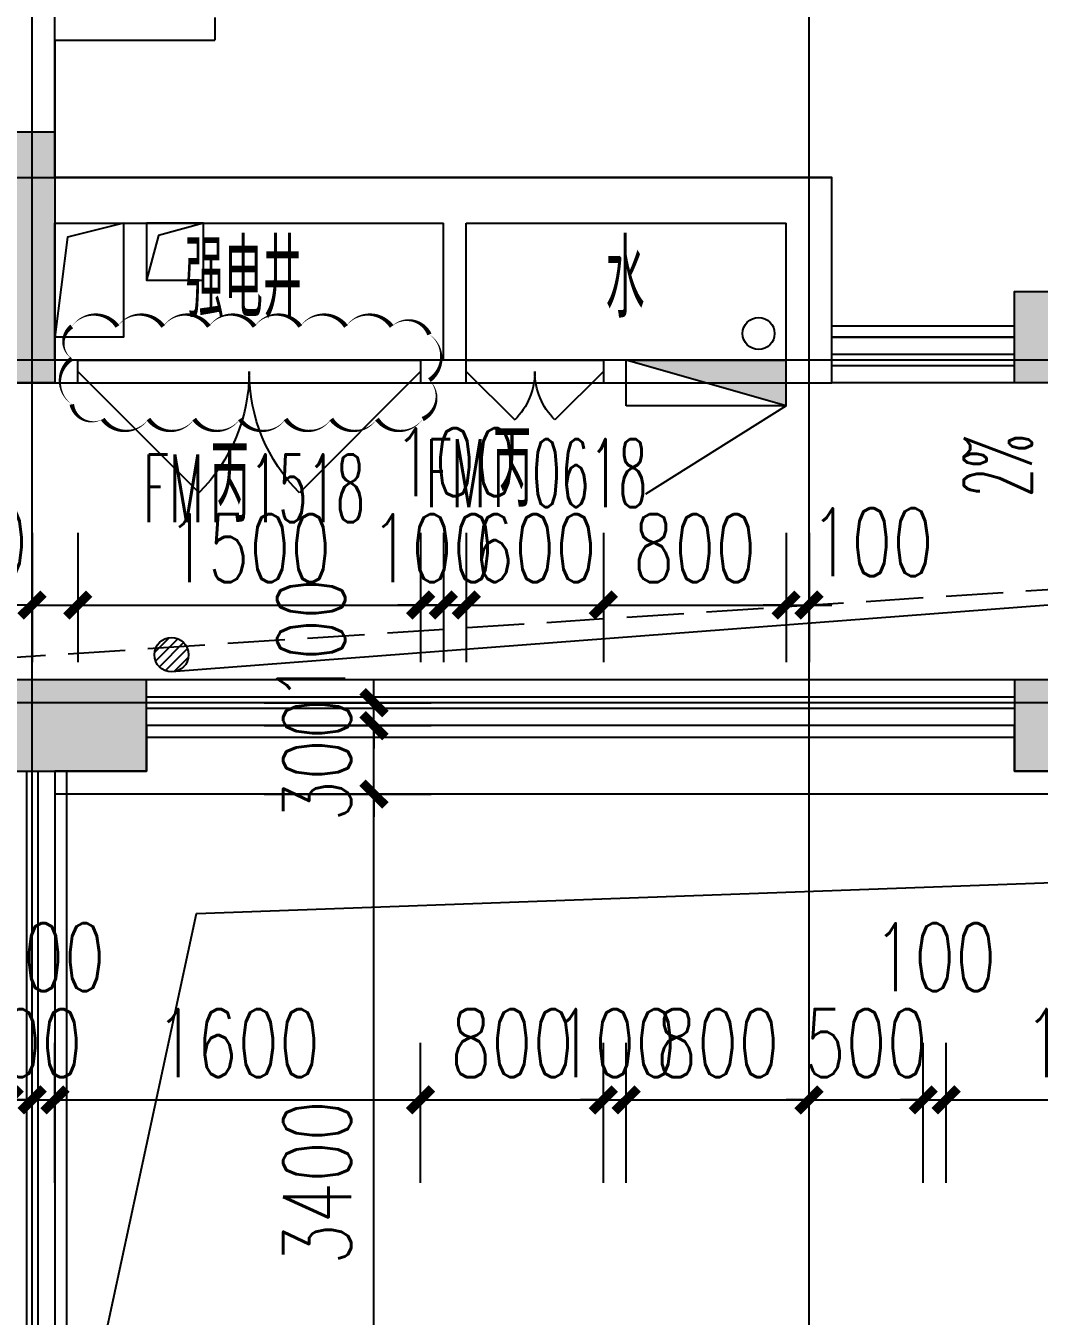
# Model space of a CAD drawing. Extents: x -129588 to 17450, y 1144 to 109436.
# Drawn here: x -37341 to -32906, y 25813 to 31462 of the extents above; entities that cross this region are included whole.
import ezdxf

# ---------------------------------------------------------------- set-up
doc = ezdxf.new("R2010")
doc.units = 0
doc.header["$LTSCALE"] = 1000
doc.header["$MEASUREMENT"] = 0
doc.linetypes.add('DASH', pattern=[0.35, 0.25, -0.1])
for name, color, linetype in [('-消防立管', 1, 'Continuous'), ('A-洞口', 105, 'Continuous'), ('A-疏散距离', 105, 'DASH'), ('A-看线', 105, 'Continuous'), ('A-第三道尺寸线', 105, 'Continuous'), ('A-线脚看线', 9, 'Continuous'), ('AE-FLOR', 151, 'Continuous'), ('DOOR_FIRE', 4, 'Continuous'), ('DOOR_FIRE_TEXT', 7, 'Continuous'), ('DOTE', 16, 'Continuous'), ('NL', 5, 'Continuous'), ('PUB_HATCH', 8, 'Continuous'), ('PUB_TEXT', 7, 'Continuous'), ('WALL', 2, 'Continuous'), ('ys', 154, 'Continuous'), ('剪力墙', 6, 'Continuous'), ('栏杆', 142, 'Continuous')]:
    doc.layers.add(name, color=color, linetype=linetype)
for name, color, linetype, plot in [('A-area(算全面积)', 21, 'Continuous', False), ('A-area(算半面积)', 23, 'Continuous', False), ('Q20160530修改', 20, 'Continuous', False)]:
    doc.layers.add(name, color=color, linetype=linetype, plot=plot)
doc.styles.add('_TCH_DIM', font='SIMPLEX.shx', dxfattribs={"width": 0.7, "bigfont": 'GBCBIG.shx'})
doc.styles.add('_TCH_DIM_T3', font='SIMPLEX.shx', dxfattribs={"width": 0.705882, "bigfont": 'GBCBIG.shx'})
doc.styles.add('_TCH_WINDOW', font='SIMPLEX.shx', dxfattribs={"width": 0.7, "height": 3.5, "bigfont": 'GBCBIG.shx'})
doc.styles.get("Standard").update_dxf_attribs({"font": 'gbenor.shx', "width": 0.7, "bigfont": 'gbcbig.shx'})
doc.dimstyles.new('_TCH_ARCH&&100', dxfattribs={"dimtxt": 297.5, "dimasz": 100, "dimexe": 250, "dimexo": 300, "dimgap": 100, "dimtad": 1, "dimdec": 0, "dimzin": 0, "dimdsep": 46, "dimtxsty": '_TCH_DIM_T3', "dimblk": 'ARCHTICK', "dimcen": 0.09, "dimclrt": 7, "dimazin": 2, "dimtfac": 1, "dimtdec": 0, "dimtix": 1, "dimtmove": 2, "dimatfit": 3, "dimfxl": 0, "dimtolj": 1, "dimtzin": 0, "dimarcsym": 0})

# ---------------------------------------------------------------- blocks, each defined once
blk = doc.blocks.new('jgjlq030328')
at = {"layer": 'PUB_HATCH'}
for points in [[(-283535, 23311.9), (-283535, 22211.9), (-286035, 22211.9), (-286035, 22411.9), (-283735, 22411.9), (-283735, 23311.9)], [(-279335, 22611.9), (-278735, 22611.9), (-278735, 22211.9), (-279335, 22211.9)], [(-283735, 20511.9), (-283135, 20511.9), (-283135, 20911.9), (-283735, 20911.9)], [(-279335, 20511.9), (-278735, 20511.9), (-278735, 20911.9), (-279335, 20911.9)]]:
    blk.add_hatch(color=256, dxfattribs=at).paths.add_polyline_path(points)
at = {"layer": '剪力墙'}
for points in [[(-283535, 23311.9), (-283535, 22211.9), (-286035, 22211.9), (-286035, 22411.9), (-283735, 22411.9), (-283735, 23311.9)], [(-279335, 22611.9), (-278735, 22611.9), (-278735, 22211.9), (-279335, 22211.9)], [(-283735, 20511.9), (-283135, 20511.9), (-283135, 20911.9), (-283735, 20911.9)], [(-279335, 20511.9), (-278735, 20511.9), (-278735, 20911.9), (-279335, 20911.9)]]:
    blk.add_lwpolyline(points, close=True, dxfattribs=at)
blk.add_lwpolyline([(-283535, 20511.9), (-283535, 20511.9)], dxfattribs=at)
blk = doc.blocks.new('zhouxianssceng0329')
at = {"layer": 'DOTE'}
for p, q in [((-37313.7, 132089.9), (-37313.7, 156469.4)), ((-33913.7, 132089.9), (-33913.7, 156469.4)), ((5501.3, 148798.2), (-44988.6, 148798.2)), ((-20013.7, 147298.2), (-44988.6, 147298.2))]:
    blk.add_line(p, q, dxfattribs=at)
blk = doc.blocks.new('a1HUXING0323')
at = {"layer": 'WALL'}
for p, q in [((23809.3, 176334.8), (23809.3, 176234.8)), ((23109.3, 176234.8), (23609.3, 176234.8)), ((23109.3, 176234.8), (23109.3, 174734.8)), ((23609.3, 176234.8), (23809.3, 176234.8)), ((21309.3, 174734.8), (23109.3, 174734.8))]:
    blk.add_line(p, q, dxfattribs=at)
blk = doc.blocks.new('ssxianjiao0329')
at = {"layer": 'A-线脚看线'}
for points in [[(-33813.7, 148948.2), (-33013.7, 148948.2)], [(-36813.7, 147148.2), (-33013.7, 147148.2)], [(-37163.7, 146998.2), (-37163.7, 143498.2)]]:
    blk.add_lwpolyline(points, dxfattribs=at)
blk = doc.blocks.new('$DorLib2D$00000116')
at = {"color": 0}
for p, q in [((-0.5, 0), (-0.1464, 0.3536)), ((0.5, 0), (0.1464, 0.3536))]:
    blk.add_line(p, q, dxfattribs=at)
for centre, start, end in [((-0.5, 0), 0, 45), ((0.5, 0), 135, 180)]:
    blk.add_arc(centre, 0.5, start, end, dxfattribs=at)
blk = doc.blocks.new('youceshujing0329')
at = {"layer": 'A-洞口'}
for points in [[(-37213.7, 22682.6), (-36913.7, 22682.6), (-36913.7, 22182.6), (-37213.7, 22182.6)], [(-36813.7, 22682.6), (-36813.7, 22432.6), (-36563.7, 22432.6), (-36563.7, 22682.6)]]:
    blk.add_lwpolyline(points, close=True, dxfattribs=at)
for points in [[(-36913.7, 22682.6), (-37158.2, 22620.6), (-37213.7, 22182.6)], [(-36563.7, 22682.6), (-36761, 22628.3), (-36813.7, 22432.6)]]:
    blk.add_lwpolyline(points, dxfattribs=at)
at = {"layer": 'DOOR_FIRE'}
for p, q in [((-37113.7, 22082.6), (-35613.7, 22082.6)), ((-35413.7, 22082.6), (-34813.7, 22082.6)), ((-37113.7, 21982.6), (-35613.7, 21982.6)), ((-35413.7, 21982.6), (-34813.7, 21982.6))]:
    blk.add_line(p, q, dxfattribs=at)
at = {"layer": 'WALL'}
for p, q in [((-37413.7, 22882.6), (-35413.7, 22882.6)), ((-37413.7, 21982.6), (-37413.7, 22882.6)), ((-35413.7, 22882.6), (-33813.7, 22882.6)), ((-33813.7, 21982.6), (-33813.7, 22882.6)), ((-37213.7, 22682.6), (-35513.7, 22682.6)), ((-37213.7, 22082.6), (-37213.7, 22682.6)), ((-35513.7, 22082.6), (-35513.7, 22682.6)), ((-35413.7, 22082.6), (-35413.7, 22682.6)), ((-35413.7, 22682.6), (-34013.7, 22682.6)), ((-34013.7, 22082.6), (-34013.7, 22682.6)), ((-37113.7, 22082.6), (-37213.7, 22082.6)), ((-37113.7, 21982.6), (-37113.7, 22082.6)), ((-35513.7, 22082.6), (-35613.7, 22082.6)), ((-35613.7, 22082.6), (-35613.7, 21982.6)), ((-35413.7, 21982.6), (-35413.7, 22082.6)), ((-34013.7, 22082.6), (-34813.7, 22082.6)), ((-34813.7, 22082.6), (-34813.7, 21982.6)), ((-37413.7, 21982.6), (-37113.7, 21982.6)), ((-35613.7, 21982.6), (-35413.7, 21982.6)), ((-34813.7, 21982.6), (-33813.7, 21982.6))]:
    blk.add_line(p, q, dxfattribs=at)
at = {"layer": 'DOOR_FIRE', "zscale": 100}
for p, xscale, yscale in [((-36363.7, 22032.6), 1500, -1500), ((-35113.7, 22032.6), 600, -600)]:
    blk.add_blockref('$DorLib2D$00000116', p, dxfattribs=dict(at, xscale=xscale, yscale=yscale))
at = {"layer": 'DOOR_FIRE_TEXT', "style": '_TCH_WINDOW'}
for s, height, width, p in [('丙', 337.6, 0.7, (-35297.7, 21439)), ('丙', 337.6, 0.7, (-36533.7, 21372.6)), ('FM', 297.5, 0.494118, (-35591.7, 21439)), ('0618', 297.5, 0.494118, (-35125.7, 21439)), ('FM', 297.5, 0.494118, (-36827.7, 21372.6)), ('1518', 297.5, 0.494118, (-36361.7, 21372.6))]:
    blk.add_text(s, height=height, dxfattribs=dict(at, width=width)).set_placement(p)
at = {"layer": 'PUB_TEXT', "width": 0.7}
for s, height, p in [('强电井', 337.59, (-36644, 22269.3)), ('水', 337.6, (-34803.6, 22269.3))]:
    blk.add_text(s, height=height, dxfattribs=at).set_placement(p)
blk = doc.blocks.new('hhhhxintongqutong0329')
at = {"layer": 'A-area(算全面积)'}
blk.add_lwpolyline([(-37213.7, 20182.6), (-37213.7, 20182.6), (-37213.7, 20182.6), (-37213.7, 16782.6), (-34663.7, 16782.6), (-34663.7, 16782.6), (-33413.7, 16782.6), (-33413.7, 16782.6), (-31813.7, 16782.6), (-31813.7, 16982.6), (-31213.7, 16982.6), (-31213.7, 13682.6), (-29813.7, 13682.6), (-29813.7, 16982.6), (-29213.7, 16982.6), (-29213.7, 16782.6), (-27713.6, 16782.6), (-27713.6, 16782.6), (-26463.7, 16782.6), (-26463.7, 16782.6), (-25563.6, 16782.6), (-25563.7, 18382.6), (-22113.7, 18382.6), (-22113.7, 20182.6)], close=True, dxfattribs=at)
at = {"layer": 'A-看线'}
blk.add_lwpolyline([(-22113.7, 20182.6), (-37213.7, 20182.6)], dxfattribs=at)
at = {"layer": 'AE-FLOR'}
for points in [[(-33013.7, 22182.6), (-33813.7, 22182.6)], [(-33013.7, 21982.6), (-33813.7, 21982.6)], [(-33013.7, 20682.6), (-36813.7, 20682.6)], [(-33013.7, 20482.6), (-36813.7, 20482.6)], [(-37213.7, 20282.6), (-37213.7, 16782.6)]]:
    blk.add_lwpolyline(points, dxfattribs=at)
at = {"layer": '栏杆'}
for points in [[(-33013.7, 22107.6), (-33813.7, 22107.6)], [(-33013.7, 22057.6), (-33813.7, 22057.6)], [(-33013.7, 20607.6), (-36813.7, 20607.6)], [(-33013.7, 20557.6), (-36813.7, 20557.6)], [(-37338.7, 20282.6), (-37338.7, 16782.6)], [(-37288.7, 20282.6), (-37288.7, 16782.6)]]:
    blk.add_lwpolyline(points, dxfattribs=at)
blk = doc.blocks.new('_LV13')
at = {"color": 0}
for p, q in [((-0.071, 0.495), (-0.495, 0.071)), ((0.183, 0.465), (-0.465, -0.183)), ((0.354, 0.354), (-0.354, -0.354)), ((0.465, 0.183), (-0.183, -0.465)), ((0.495, -0.071), (0.071, -0.495))]:
    blk.add_line(p, q, dxfattribs=at)
blk.add_circle((0, 0), 0.5)
blk = doc.blocks.new('XHS1')
at = {"layer": '-消防立管'}
blk.add_hatch(color=253, dxfattribs=at).paths.add_polyline_path([(918395.2, -437306.6), (918595.2, -438006.6), (918595.2, -437306.6)])
for p, q in [((918395.2, -437306.6), (918595.2, -438006.6)), ((918395.2, -437306.6), (918395.2, -438006.6)), ((918395.2, -437306.6), (918595.2, -437306.6)), ((918595.2, -438006.6), (918595.2, -437306.6)), ((918395.2, -438006.6), (918595.2, -438006.6))]:
    blk.add_line(p, q, dxfattribs=at)
at = {"ltscale": 0.5}
blk.add_line((918395.2, -437306.6), (918008.9, -437922.4), dxfattribs=at)
blk = doc.blocks.new('2cengxiaohoushuan0429')
at = {"layer": '-消防立管'}
blk.add_circle((72107.4, 134982.5), 70, dxfattribs=at)
at = {"layer": '-消防立管', "xscale": -1, "rotation": 270}
blk.add_blockref('XHS1', (509534.5, -783728.9), dxfattribs=at)
blk = doc.blocks.new('_ArchTick')
at = {"color": 0, "linetype": 'ByBlock', "const_width": 0.4}
blk.add_lwpolyline([(-0.5, -0.5), (0.5, 0.5)], dxfattribs=at)
blk = doc.blocks.new('*D320')
at = {"layer": 'A-第三道尺寸线', "color": 0, "lineweight": -2, "transparency": 16777216}
for p, q in [((-34013.7, 29242.7), (-34013.7, 28676)), ((-33913.7, 29242.7), (-33913.7, 28676)), ((-34013.7, 28926), (-34113.7, 28926)), ((-34013.7, 28926), (-33913.7, 28926)), ((-33913.7, 28926), (-33813.7, 28926))]:
    blk.add_line(p, q, dxfattribs=at)
at = {"layer": 'Defpoints', "color": 0, "transparency": 16777216}
for p in [(-34013.7, 29542.7), (-33913.7, 29542.7), (-33913.7, 28926)]:
    blk.add_point(p, dxfattribs=at)
at = {"layer": 'A-第三道尺寸线', "color": 0, "lineweight": -2, "transparency": 16777216, "xscale": 100, "yscale": 100, "zscale": 100}
blk.add_blockref('_ArchTick', (-34013.7, 28926), dxfattribs=at)
at = {"layer": 'A-第三道尺寸线', "color": 0, "lineweight": -2, "transparency": 16777216, "xscale": 100, "yscale": 100, "zscale": 100, "rotation": 180}
blk.add_blockref('_ArchTick', (-33913.7, 28926), dxfattribs=at)
at = {"layer": 'A-第三道尺寸线', "color": 7, "transparency": 16777216, "insert": (-33638.7, 29201), "char_height": 297.5, "attachment_point": 5, "style": '_TCH_DIM_T3'}
blk.add_mtext('\\A1;100', dxfattribs=at)
blk = doc.blocks.new('*D321')
at = {"layer": 'A-第三道尺寸线', "color": 0, "lineweight": -2, "transparency": 16777216}
for p, q in [((-34813.7, 29242.7), (-34813.7, 28676)), ((-34013.7, 29242.7), (-34013.7, 28676)), ((-34813.7, 28926), (-34013.7, 28926))]:
    blk.add_line(p, q, dxfattribs=at)
at = {"layer": 'Defpoints', "color": 0, "transparency": 16777216}
for p in [(-34813.7, 29542.7), (-34013.7, 29542.7), (-34013.7, 28926)]:
    blk.add_point(p, dxfattribs=at)
at = {"layer": 'A-第三道尺寸线', "color": 0, "lineweight": -2, "transparency": 16777216, "xscale": 100, "yscale": 100, "zscale": 100, "rotation": 180}
blk.add_blockref('_ArchTick', (-34813.7, 28926), dxfattribs=at)
at = {"layer": 'A-第三道尺寸线', "color": 0, "lineweight": -2, "transparency": 16777216, "xscale": 100, "yscale": 100, "zscale": 100}
blk.add_blockref('_ArchTick', (-34013.7, 28926), dxfattribs=at)
at = {"layer": 'A-第三道尺寸线', "color": 7, "transparency": 16777216, "insert": (-34413.7, 29174.7), "char_height": 297.5, "attachment_point": 5, "style": '_TCH_DIM_T3'}
blk.add_mtext('\\A1;800', dxfattribs=at)
blk = doc.blocks.new('*D322')
at = {"layer": 'A-第三道尺寸线', "color": 0, "lineweight": -2, "transparency": 16777216}
for p, q in [((-35413.7, 29242.7), (-35413.7, 28676)), ((-34813.7, 29242.7), (-34813.7, 28676)), ((-35413.7, 28926), (-35513.7, 28926)), ((-35413.7, 28926), (-34813.7, 28926)), ((-34813.7, 28926), (-34713.7, 28926))]:
    blk.add_line(p, q, dxfattribs=at)
at = {"layer": 'Defpoints', "color": 0, "transparency": 16777216}
for p in [(-35413.7, 29542.7), (-34813.7, 29542.7), (-34813.7, 28926)]:
    blk.add_point(p, dxfattribs=at)
at = {"layer": 'A-第三道尺寸线', "color": 0, "lineweight": -2, "transparency": 16777216, "xscale": 100, "yscale": 100, "zscale": 100}
blk.add_blockref('_ArchTick', (-35413.7, 28926), dxfattribs=at)
at = {"layer": 'A-第三道尺寸线', "color": 0, "lineweight": -2, "transparency": 16777216, "xscale": 100, "yscale": 100, "zscale": 100, "rotation": 180}
blk.add_blockref('_ArchTick', (-34813.7, 28926), dxfattribs=at)
at = {"layer": 'A-第三道尺寸线', "color": 7, "transparency": 16777216, "insert": (-35113.7, 29174.7), "char_height": 297.5, "attachment_point": 5, "style": '_TCH_DIM_T3'}
blk.add_mtext('\\A1;600', dxfattribs=at)
blk = doc.blocks.new('*D323')
at = {"layer": 'A-第三道尺寸线', "color": 0, "lineweight": -2, "transparency": 16777216}
for p, q in [((-35513.7, 29242.7), (-35513.7, 28676)), ((-35413.7, 29242.7), (-35413.7, 28676)), ((-35513.7, 28926), (-35613.7, 28926)), ((-35513.7, 28926), (-35413.7, 28926)), ((-35413.7, 28926), (-35313.7, 28926))]:
    blk.add_line(p, q, dxfattribs=at)
at = {"layer": 'Defpoints', "color": 0, "transparency": 16777216}
for p in [(-35513.7, 29542.7), (-35413.7, 29542.7), (-35413.7, 28926)]:
    blk.add_point(p, dxfattribs=at)
at = {"layer": 'A-第三道尺寸线', "color": 0, "lineweight": -2, "transparency": 16777216, "xscale": 100, "yscale": 100, "zscale": 100}
blk.add_blockref('_ArchTick', (-35513.7, 28926), dxfattribs=at)
at = {"layer": 'A-第三道尺寸线', "color": 0, "lineweight": -2, "transparency": 16777216, "xscale": 100, "yscale": 100, "zscale": 100, "rotation": 180}
blk.add_blockref('_ArchTick', (-35413.7, 28926), dxfattribs=at)
at = {"layer": 'A-第三道尺寸线', "color": 7, "transparency": 16777216, "insert": (-35463.7, 29551), "char_height": 297.5, "attachment_point": 5, "style": '_TCH_DIM_T3'}
blk.add_mtext('\\A1;100', dxfattribs=at)
blk = doc.blocks.new('*D324')
at = {"layer": 'A-第三道尺寸线', "color": 0, "lineweight": -2, "transparency": 16777216}
for p, q in [((-35613.7, 29242.7), (-35613.7, 28676)), ((-35513.7, 29242.7), (-35513.7, 28676)), ((-35613.7, 28926), (-35713.7, 28926)), ((-35613.7, 28926), (-35513.7, 28926)), ((-35513.7, 28926), (-35413.7, 28926))]:
    blk.add_line(p, q, dxfattribs=at)
at = {"layer": 'Defpoints', "color": 0, "transparency": 16777216}
for p in [(-35613.7, 29542.7), (-35513.7, 29542.7), (-35513.7, 28926)]:
    blk.add_point(p, dxfattribs=at)
at = {"layer": 'A-第三道尺寸线', "color": 0, "lineweight": -2, "transparency": 16777216, "xscale": 100, "yscale": 100, "zscale": 100}
blk.add_blockref('_ArchTick', (-35613.7, 28926), dxfattribs=at)
at = {"layer": 'A-第三道尺寸线', "color": 0, "lineweight": -2, "transparency": 16777216, "xscale": 100, "yscale": 100, "zscale": 100, "rotation": 180}
blk.add_blockref('_ArchTick', (-35513.7, 28926), dxfattribs=at)
at = {"layer": 'A-第三道尺寸线', "color": 7, "transparency": 16777216, "insert": (-35563.7, 29174.7), "char_height": 297.5, "attachment_point": 5, "style": '_TCH_DIM_T3'}
blk.add_mtext('\\A1;100', dxfattribs=at)
blk = doc.blocks.new('*D325')
at = {"layer": 'A-第三道尺寸线', "color": 0, "lineweight": -2, "transparency": 16777216}
for p, q in [((-37113.7, 29242.7), (-37113.7, 28676)), ((-35613.7, 29242.7), (-35613.7, 28676)), ((-37113.7, 28926), (-35613.7, 28926))]:
    blk.add_line(p, q, dxfattribs=at)
at = {"layer": 'Defpoints', "color": 0, "transparency": 16777216}
for p in [(-37113.7, 29542.7), (-35613.7, 29542.7), (-35613.7, 28926)]:
    blk.add_point(p, dxfattribs=at)
at = {"layer": 'A-第三道尺寸线', "color": 0, "lineweight": -2, "transparency": 16777216, "xscale": 100, "yscale": 100, "zscale": 100, "rotation": 180}
blk.add_blockref('_ArchTick', (-37113.7, 28926), dxfattribs=at)
at = {"layer": 'A-第三道尺寸线', "color": 0, "lineweight": -2, "transparency": 16777216, "xscale": 100, "yscale": 100, "zscale": 100}
blk.add_blockref('_ArchTick', (-35613.7, 28926), dxfattribs=at)
at = {"layer": 'A-第三道尺寸线', "color": 7, "transparency": 16777216, "insert": (-36363.7, 29174.7), "char_height": 297.5, "attachment_point": 5, "style": '_TCH_DIM_T3'}
blk.add_mtext('\\A1;1500', dxfattribs=at)
blk = doc.blocks.new('*D326')
at = {"layer": 'A-第三道尺寸线', "color": 0, "lineweight": -2, "transparency": 16777216}
for p, q in [((-37313.7, 29242.7), (-37313.7, 28676)), ((-37113.7, 29242.7), (-37113.7, 28676)), ((-37313.7, 28926), (-37413.7, 28926)), ((-37313.7, 28926), (-37113.7, 28926)), ((-37113.7, 28926), (-37013.7, 28926))]:
    blk.add_line(p, q, dxfattribs=at)
at = {"layer": 'Defpoints', "color": 0, "transparency": 16777216}
for p in [(-37313.7, 29542.7), (-37113.7, 29542.7), (-37113.7, 28926)]:
    blk.add_point(p, dxfattribs=at)
at = {"layer": 'A-第三道尺寸线', "color": 0, "lineweight": -2, "transparency": 16777216, "xscale": 100, "yscale": 100, "zscale": 100}
blk.add_blockref('_ArchTick', (-37313.7, 28926), dxfattribs=at)
at = {"layer": 'A-第三道尺寸线', "color": 0, "lineweight": -2, "transparency": 16777216, "xscale": 100, "yscale": 100, "zscale": 100, "rotation": 180}
blk.add_blockref('_ArchTick', (-37113.7, 28926), dxfattribs=at)
at = {"layer": 'A-第三道尺寸线', "color": 7, "transparency": 16777216, "insert": (-37602.7, 29201), "char_height": 297.5, "attachment_point": 5, "style": '_TCH_DIM_T3'}
blk.add_mtext('\\A1;200', dxfattribs=at)
blk = doc.blocks.new('*D327')
at = {"layer": 'A-第三道尺寸线', "color": 0, "lineweight": -2, "transparency": 16777216}
for p, q in [((-35817.5, 28498.2), (-35817.5, 28598.2)), ((-36298.7, 28498.2), (-35567.5, 28498.2)), ((-35817.5, 28398.2), (-35817.5, 28498.2)), ((-36298.7, 28398.2), (-35567.5, 28398.2)), ((-35817.5, 28398.2), (-35817.5, 28298.2))]:
    blk.add_line(p, q, dxfattribs=at)
at = {"layer": 'Defpoints', "color": 0, "transparency": 16777216}
for p in [(-36598.7, 28498.2), (-35817.5, 28498.2), (-36598.7, 28398.2)]:
    blk.add_point(p, dxfattribs=at)
at = {"layer": 'A-第三道尺寸线', "color": 0, "lineweight": -2, "transparency": 16777216, "xscale": 100, "yscale": 100, "zscale": 100}
for p, rotation in [((-35817.5, 28498.2), 270), ((-35817.5, 28398.2), 90)]:
    blk.add_blockref('_ArchTick', p, dxfattribs=dict(at, rotation=rotation))
at = {"layer": 'A-第三道尺寸线', "color": 7, "transparency": 16777216, "insert": (-36092.5, 28773.2), "char_height": 297.5, "attachment_point": 5, "rotation": 90, "style": '_TCH_DIM_T3'}
blk.add_mtext('\\A1;100', dxfattribs=at)
blk = doc.blocks.new('*D328')
at = {"layer": 'A-第三道尺寸线', "color": 0, "lineweight": -2, "transparency": 16777216}
for p, q in [((-35817.5, 28398.2), (-35817.5, 28498.2)), ((-36298.7, 28398.2), (-35567.5, 28398.2)), ((-35817.5, 28098.2), (-35817.5, 28398.2)), ((-36298.7, 28098.2), (-35567.5, 28098.2)), ((-35817.5, 28098.2), (-35817.5, 27998.2))]:
    blk.add_line(p, q, dxfattribs=at)
at = {"layer": 'Defpoints', "color": 0, "transparency": 16777216}
for p in [(-36598.7, 28398.2), (-35817.5, 28398.2), (-36598.7, 28098.2)]:
    blk.add_point(p, dxfattribs=at)
at = {"layer": 'A-第三道尺寸线', "color": 0, "lineweight": -2, "transparency": 16777216, "xscale": 100, "yscale": 100, "zscale": 100}
for p, rotation in [((-35817.5, 28398.2), 270), ((-35817.5, 28098.2), 90)]:
    blk.add_blockref('_ArchTick', p, dxfattribs=dict(at, rotation=rotation))
at = {"layer": 'A-第三道尺寸线', "color": 7, "transparency": 16777216, "insert": (-36066.2, 28248.2), "char_height": 297.5, "attachment_point": 5, "rotation": 90, "style": '_TCH_DIM_T3'}
blk.add_mtext('\\A1;300', dxfattribs=at)
blk = doc.blocks.new('*D329')
at = {"layer": 'A-第三道尺寸线', "color": 0, "lineweight": -2, "transparency": 16777216}
for p, q in [((-36298.7, 28098.2), (-35567.5, 28098.2)), ((-35817.5, 24698.2), (-35817.5, 28098.2)), ((-36298.7, 24698.2), (-35567.5, 24698.2))]:
    blk.add_line(p, q, dxfattribs=at)
at = {"layer": 'Defpoints', "color": 0, "transparency": 16777216}
for p in [(-36598.7, 28098.2), (-35817.5, 28098.2), (-36598.7, 24698.2)]:
    blk.add_point(p, dxfattribs=at)
at = {"layer": 'A-第三道尺寸线', "color": 0, "lineweight": -2, "transparency": 16777216, "xscale": 100, "yscale": 100, "zscale": 100}
for p, rotation in [((-35817.5, 28098.2), 90), ((-35817.5, 24698.2), 270)]:
    blk.add_blockref('_ArchTick', p, dxfattribs=dict(at, rotation=rotation))
at = {"layer": 'A-第三道尺寸线', "color": 7, "transparency": 16777216, "insert": (-36066.2, 26398.2), "char_height": 297.5, "attachment_point": 5, "rotation": 90, "style": '_TCH_DIM_T3'}
blk.add_mtext('\\A1;3400', dxfattribs=at)
blk = doc.blocks.new('*D370')
at = {"layer": 'A-第三道尺寸线', "color": 0, "lineweight": -2, "transparency": 16777216}
for p, q in [((-37413.7, 26396.1), (-37413.7, 27009.5)), ((-37313.7, 26396.1), (-37313.7, 27009.5)), ((-37413.7, 26759.5), (-37513.7, 26759.5)), ((-37413.7, 26759.5), (-37313.7, 26759.5)), ((-37313.7, 26759.5), (-37213.7, 26759.5))]:
    blk.add_line(p, q, dxfattribs=at)
at = {"layer": 'Defpoints', "color": 0, "transparency": 16777216}
for p in [(-37313.7, 26759.5), (-37413.7, 26096.1), (-37313.7, 26096.1)]:
    blk.add_point(p, dxfattribs=at)
at = {"layer": 'A-第三道尺寸线', "color": 0, "lineweight": -2, "transparency": 16777216, "xscale": 100, "yscale": 100, "zscale": 100}
blk.add_blockref('_ArchTick', (-37413.7, 26759.5), dxfattribs=at)
at = {"layer": 'A-第三道尺寸线', "color": 0, "lineweight": -2, "transparency": 16777216, "xscale": 100, "yscale": 100, "zscale": 100, "rotation": 180}
blk.add_blockref('_ArchTick', (-37313.7, 26759.5), dxfattribs=at)
at = {"layer": 'A-第三道尺寸线', "color": 7, "transparency": 16777216, "insert": (-37363.7, 27008.2), "char_height": 297.5, "attachment_point": 5, "style": '_TCH_DIM_T3'}
blk.add_mtext('\\A1;100', dxfattribs=at)
blk = doc.blocks.new('*D371')
at = {"layer": 'A-第三道尺寸线', "color": 0, "lineweight": -2, "transparency": 16777216}
for p, q in [((-37313.7, 26396.1), (-37313.7, 27009.5)), ((-37213.7, 26396.1), (-37213.7, 27009.5)), ((-37313.7, 26759.5), (-37413.7, 26759.5)), ((-37313.7, 26759.5), (-37213.7, 26759.5)), ((-37213.7, 26759.5), (-37113.7, 26759.5))]:
    blk.add_line(p, q, dxfattribs=at)
at = {"layer": 'Defpoints', "color": 0, "transparency": 16777216}
for p in [(-37213.7, 26759.5), (-37313.7, 26096.1), (-37213.7, 26096.1)]:
    blk.add_point(p, dxfattribs=at)
at = {"layer": 'A-第三道尺寸线', "color": 0, "lineweight": -2, "transparency": 16777216, "xscale": 100, "yscale": 100, "zscale": 100}
blk.add_blockref('_ArchTick', (-37313.7, 26759.5), dxfattribs=at)
at = {"layer": 'A-第三道尺寸线', "color": 0, "lineweight": -2, "transparency": 16777216, "xscale": 100, "yscale": 100, "zscale": 100, "rotation": 180}
blk.add_blockref('_ArchTick', (-37213.7, 26759.5), dxfattribs=at)
at = {"layer": 'A-第三道尺寸线', "color": 7, "transparency": 16777216, "insert": (-37263.7, 27384.5), "char_height": 297.5, "attachment_point": 5, "style": '_TCH_DIM_T3'}
blk.add_mtext('\\A1;100', dxfattribs=at)
blk = doc.blocks.new('*D372')
at = {"layer": 'A-第三道尺寸线', "color": 0, "lineweight": -2, "transparency": 16777216}
for p, q in [((-37213.7, 26396.1), (-37213.7, 27009.5)), ((-35613.8, 26396.1), (-35613.8, 27009.5)), ((-37213.7, 26759.5), (-35613.8, 26759.5))]:
    blk.add_line(p, q, dxfattribs=at)
at = {"layer": 'Defpoints', "color": 0, "transparency": 16777216}
for p in [(-35613.8, 26759.5), (-37213.7, 26096.1), (-35613.8, 26096.1)]:
    blk.add_point(p, dxfattribs=at)
at = {"layer": 'A-第三道尺寸线', "color": 0, "lineweight": -2, "transparency": 16777216, "xscale": 100, "yscale": 100, "zscale": 100, "rotation": 180}
blk.add_blockref('_ArchTick', (-37213.7, 26759.5), dxfattribs=at)
at = {"layer": 'A-第三道尺寸线', "color": 0, "lineweight": -2, "transparency": 16777216, "xscale": 100, "yscale": 100, "zscale": 100}
blk.add_blockref('_ArchTick', (-35613.8, 26759.5), dxfattribs=at)
at = {"layer": 'A-第三道尺寸线', "color": 7, "transparency": 16777216, "insert": (-36413.8, 27008.2), "char_height": 297.5, "attachment_point": 5, "style": '_TCH_DIM_T3'}
blk.add_mtext('\\A1;1600', dxfattribs=at)
blk = doc.blocks.new('*D373')
at = {"layer": 'A-第三道尺寸线', "color": 0, "lineweight": -2, "transparency": 16777216}
for p, q in [((-35613.8, 26396.1), (-35613.8, 27009.5)), ((-34813.7, 26396.1), (-34813.7, 27009.5)), ((-35613.8, 26759.5), (-34813.7, 26759.5))]:
    blk.add_line(p, q, dxfattribs=at)
at = {"layer": 'Defpoints', "color": 0, "transparency": 16777216}
for p in [(-34813.7, 26759.5), (-35613.8, 26096.1), (-34813.7, 26096.1)]:
    blk.add_point(p, dxfattribs=at)
at = {"layer": 'A-第三道尺寸线', "color": 0, "lineweight": -2, "transparency": 16777216, "xscale": 100, "yscale": 100, "zscale": 100, "rotation": 180}
blk.add_blockref('_ArchTick', (-35613.8, 26759.5), dxfattribs=at)
at = {"layer": 'A-第三道尺寸线', "color": 0, "lineweight": -2, "transparency": 16777216, "xscale": 100, "yscale": 100, "zscale": 100}
blk.add_blockref('_ArchTick', (-34813.7, 26759.5), dxfattribs=at)
at = {"layer": 'A-第三道尺寸线', "color": 7, "transparency": 16777216, "insert": (-35213.8, 27008.2), "char_height": 297.5, "attachment_point": 5, "style": '_TCH_DIM_T3'}
blk.add_mtext('\\A1;800', dxfattribs=at)
blk = doc.blocks.new('*D374')
at = {"layer": 'A-第三道尺寸线', "color": 0, "lineweight": -2, "transparency": 16777216}
for p, q in [((-34813.7, 26396.1), (-34813.7, 27009.5)), ((-34713.7, 26396.1), (-34713.7, 27009.5)), ((-34813.7, 26759.5), (-34913.7, 26759.5)), ((-34813.7, 26759.5), (-34713.7, 26759.5)), ((-34713.7, 26759.5), (-34613.7, 26759.5))]:
    blk.add_line(p, q, dxfattribs=at)
at = {"layer": 'Defpoints', "color": 0, "transparency": 16777216}
for p in [(-34713.7, 26759.5), (-34813.7, 26096.1), (-34713.7, 26096.1)]:
    blk.add_point(p, dxfattribs=at)
at = {"layer": 'A-第三道尺寸线', "color": 0, "lineweight": -2, "transparency": 16777216, "xscale": 100, "yscale": 100, "zscale": 100}
blk.add_blockref('_ArchTick', (-34813.7, 26759.5), dxfattribs=at)
at = {"layer": 'A-第三道尺寸线', "color": 0, "lineweight": -2, "transparency": 16777216, "xscale": 100, "yscale": 100, "zscale": 100, "rotation": 180}
blk.add_blockref('_ArchTick', (-34713.7, 26759.5), dxfattribs=at)
at = {"layer": 'A-第三道尺寸线', "color": 7, "transparency": 16777216, "insert": (-34763.7, 27008.2), "char_height": 297.5, "attachment_point": 5, "style": '_TCH_DIM_T3'}
blk.add_mtext('\\A1;100', dxfattribs=at)
blk = doc.blocks.new('*D375')
at = {"layer": 'A-第三道尺寸线', "color": 0, "lineweight": -2, "transparency": 16777216}
for p, q in [((-34713.7, 26396.1), (-34713.7, 27009.5)), ((-33913.7, 26396.1), (-33913.7, 27009.5)), ((-34713.7, 26759.5), (-33913.7, 26759.5))]:
    blk.add_line(p, q, dxfattribs=at)
at = {"layer": 'Defpoints', "color": 0, "transparency": 16777216}
for p in [(-33913.7, 26759.5), (-34713.7, 26096.1), (-33913.7, 26096.1)]:
    blk.add_point(p, dxfattribs=at)
at = {"layer": 'A-第三道尺寸线', "color": 0, "lineweight": -2, "transparency": 16777216, "xscale": 100, "yscale": 100, "zscale": 100, "rotation": 180}
blk.add_blockref('_ArchTick', (-34713.7, 26759.5), dxfattribs=at)
at = {"layer": 'A-第三道尺寸线', "color": 0, "lineweight": -2, "transparency": 16777216, "xscale": 100, "yscale": 100, "zscale": 100}
blk.add_blockref('_ArchTick', (-33913.7, 26759.5), dxfattribs=at)
at = {"layer": 'A-第三道尺寸线', "color": 7, "transparency": 16777216, "insert": (-34313.7, 27008.2), "char_height": 297.5, "attachment_point": 5, "style": '_TCH_DIM_T3'}
blk.add_mtext('\\A1;800', dxfattribs=at)
blk = doc.blocks.new('*D376')
at = {"layer": 'A-第三道尺寸线', "color": 0, "lineweight": -2, "transparency": 16777216}
for p, q in [((-33913.7, 26396.1), (-33913.7, 27009.5)), ((-33413.7, 26396.1), (-33413.7, 27009.5)), ((-33913.7, 26759.5), (-34013.7, 26759.5)), ((-33913.7, 26759.5), (-33413.7, 26759.5)), ((-33413.7, 26759.5), (-33313.7, 26759.5))]:
    blk.add_line(p, q, dxfattribs=at)
at = {"layer": 'Defpoints', "color": 0, "transparency": 16777216}
for p in [(-33413.7, 26759.5), (-33913.7, 26096.1), (-33413.7, 26096.1)]:
    blk.add_point(p, dxfattribs=at)
at = {"layer": 'A-第三道尺寸线', "color": 0, "lineweight": -2, "transparency": 16777216, "xscale": 100, "yscale": 100, "zscale": 100}
blk.add_blockref('_ArchTick', (-33913.7, 26759.5), dxfattribs=at)
at = {"layer": 'A-第三道尺寸线', "color": 0, "lineweight": -2, "transparency": 16777216, "xscale": 100, "yscale": 100, "zscale": 100, "rotation": 180}
blk.add_blockref('_ArchTick', (-33413.7, 26759.5), dxfattribs=at)
at = {"layer": 'A-第三道尺寸线', "color": 7, "transparency": 16777216, "insert": (-33663.7, 27008.2), "char_height": 297.5, "attachment_point": 5, "style": '_TCH_DIM_T3'}
blk.add_mtext('\\A1;500', dxfattribs=at)
blk = doc.blocks.new('*D377')
at = {"layer": 'A-第三道尺寸线', "color": 0, "lineweight": -2, "transparency": 16777216}
for p, q in [((-33413.7, 26396.1), (-33413.7, 27009.5)), ((-33313.7, 26396.1), (-33313.7, 27009.5)), ((-33413.7, 26759.5), (-33513.7, 26759.5)), ((-33413.7, 26759.5), (-33313.7, 26759.5)), ((-33313.7, 26759.5), (-33213.7, 26759.5))]:
    blk.add_line(p, q, dxfattribs=at)
at = {"layer": 'Defpoints', "color": 0, "transparency": 16777216}
for p in [(-33313.7, 26759.5), (-33413.7, 26096.1), (-33313.7, 26096.1)]:
    blk.add_point(p, dxfattribs=at)
at = {"layer": 'A-第三道尺寸线', "color": 0, "lineweight": -2, "transparency": 16777216, "xscale": 100, "yscale": 100, "zscale": 100}
blk.add_blockref('_ArchTick', (-33413.7, 26759.5), dxfattribs=at)
at = {"layer": 'A-第三道尺寸线', "color": 0, "lineweight": -2, "transparency": 16777216, "xscale": 100, "yscale": 100, "zscale": 100, "rotation": 180}
blk.add_blockref('_ArchTick', (-33313.7, 26759.5), dxfattribs=at)
at = {"layer": 'A-第三道尺寸线', "color": 7, "transparency": 16777216, "insert": (-33363.7, 27384.5), "char_height": 297.5, "attachment_point": 5, "style": '_TCH_DIM_T3'}
blk.add_mtext('\\A1;100', dxfattribs=at)
blk = doc.blocks.new('*D378')
at = {"layer": 'A-第三道尺寸线', "color": 0, "lineweight": -2, "transparency": 16777216}
for p, q in [((-33313.7, 26396.1), (-33313.7, 27009.5)), ((-31913.7, 26396.1), (-31913.7, 27009.5)), ((-33313.7, 26759.5), (-31913.7, 26759.5))]:
    blk.add_line(p, q, dxfattribs=at)
at = {"layer": 'Defpoints', "color": 0, "transparency": 16777216}
for p in [(-31913.7, 26759.5), (-33313.7, 26096.1), (-31913.7, 26096.1)]:
    blk.add_point(p, dxfattribs=at)
at = {"layer": 'A-第三道尺寸线', "color": 0, "lineweight": -2, "transparency": 16777216, "xscale": 100, "yscale": 100, "zscale": 100, "rotation": 180}
blk.add_blockref('_ArchTick', (-33313.7, 26759.5), dxfattribs=at)
at = {"layer": 'A-第三道尺寸线', "color": 0, "lineweight": -2, "transparency": 16777216, "xscale": 100, "yscale": 100, "zscale": 100}
blk.add_blockref('_ArchTick', (-31913.7, 26759.5), dxfattribs=at)
at = {"layer": 'A-第三道尺寸线', "color": 7, "transparency": 16777216, "insert": (-32613.7, 27008.2), "char_height": 297.5, "attachment_point": 5, "style": '_TCH_DIM_T3'}
blk.add_mtext('\\A1;1400', dxfattribs=at)

msp = doc.modelspace()

# ---------------------------------------------------------------- block references
for name, p in [('zhouxianssceng0329', (0, -118800)), ('2cengxiaohoushuan0429', (-106241.6, -104868))]:
    msp.add_blockref(name, p)
at = {"layer": '剪力墙'}
msp.add_blockref('jgjlq030328', (246321.3, 7686.3, 0), dxfattribs=at)

# ---------------------------------------------------------------- texts
at = {"layer": 'PUB_TEXT', "style": '_TCH_DIM', "width": 0.494118}
msp.add_text('2%', height=297.5, rotation=90, dxfattribs=at).set_placement((-32938.9, 29398.9))

# ---------------------------------------------------------------- dimensions: what is measured, and where the dimension line sits
at = {"layer": 'A-第三道尺寸线'}
for base, p1, p2, angle, picture, middle in [((-35413.7, 28926), (-35513.7, 29542.7), (-35413.7, 29542.7), 360, '*D323', (-35463.7, 29551)), ((-33913.7, 28926), (-34013.7, 29542.7), (-33913.7, 29542.7), 360, '*D320', (-33638.7, 29201)), ((-33313.7, 26759.5), (-33413.7, 26096.1), (-33313.7, 26096.1), 0, '*D377', (-33363.7, 27384.5))]:
    dim = msp.add_linear_dim(base=base, p1=p1, p2=p2, angle=angle, dimstyle='_TCH_ARCH&&100', dxfattribs=at)
    dim.commit()
    dim.dimension.update_dxf_attribs({"geometry": picture, "text_midpoint": middle, "dimtype": 129})
for p1, p2, distance, picture, middle in [((-35613.7, 29542.7), (-35513.7, 29542.7), -616.7, '*D324', (-35563.7, 29174.7)), ((-35413.7, 29542.7), (-34813.7, 29542.7), -616.7, '*D322', (-35113.7, 29174.7)), ((-34813.7, 29542.7), (-34013.7, 29542.7), -616.7, '*D321', (-34413.7, 29174.7)), ((-35613.8, 26096.1), (-34813.7, 26096.1), 663.4, '*D373', (-35213.8, 27008.2)), ((-34813.7, 26096.1), (-34713.7, 26096.1), 663.4, '*D374', (-34763.7, 27008.2)), ((-34713.7, 26096.1), (-33913.7, 26096.1), 663.4, '*D375', (-34313.7, 27008.2)), ((-33913.7, 26096.1), (-33413.7, 26096.1), 663.4, '*D376', (-33663.7, 27008.2)), ((-33313.7, 26096.1), (-31913.7, 26096.1), 663.4, '*D378', (-32613.7, 27008.2))]:
    dim = msp.add_aligned_dim(p1=p1, p2=p2, distance=distance, dimstyle='_TCH_ARCH&&100', dxfattribs=at)
    dim.commit()
    dim.dimension.update_dxf_attribs({"geometry": picture, "text_midpoint": middle})

# ---------------------------------------------------------------- next in the draw order: block references
msp.add_blockref('a1HUXING0323', (-60323, -144836.5))

# ---------------------------------------------------------------- next in the draw order: linework, layer by layer
at = {"layer": 'A-area(算全面积)'}
msp.add_lwpolyline([(-29813.7, 21598.2), (-31213.7, 21598.2), (-31213.7, 24898.2), (-31813.7, 24898.2), (-31813.7, 24698.2), (-37413.7, 24698.2), (-37413.7, 23298.2), (-39013.7, 23298.2), (-39013.7, 29848.2), (-39013.7, 29898.2), (-33813.7, 29898.2), (-33813.7, 30798.2), (-37213.7, 30798.2), (-37213.7, 36698.2)], dxfattribs=at)
at = {"layer": 'A-area(算半面积)'}
msp.add_lwpolyline([(-22513.7, 28398.2), (-32413.7, 28398.2), (-32413.7, 28198.2), (-33013.7, 28198.2), (-33013.7, 28398.2), (-36813.7, 28398.2), (-36813.7, 28198.2), (-37213.7, 28198.2), (-37213.7, 24698.2), (-37413.7, 24698.2), (-37413.7, 23298.2), (-39013.7, 23298.2), (-39013.7, 29898.2), (-33813.7, 29898.2), (-33813.7, 29898.2), (-33813.7, 30098.2), (-33013.7, 30098.2), (-33013.7, 30298.2), (-32413.7, 30298.2), (-32413.7, 30098.2), (-22513.7, 30098.2)], dxfattribs=at)
at = {"layer": 'A-洞口'}
msp.add_lwpolyline([(-37213.7, 24698.2), (-36594.5, 27575.7), (-22163.7, 28098.2)], dxfattribs=at)
at = {"layer": 'A-疏散距离'}
msp.add_lwpolyline([(-38913.7, 23298.2), (-37505.1, 28689.5), (-19113.7, 29898.2)], dxfattribs=at)
at = {"layer": 'Q20160530修改'}
msp.add_lwpolyline([(-37140, 30145.5, 0, 20, -0.520567), (-36940, 30145.5, 0, 20, -0.520567), (-36740, 30145.5, 0, 20, -0.520567), (-36540, 30145.5, 0, 20, -0.520567), (-36340, 30145.5, 0, 20, -0.520567), (-36140, 30145.5, 0, 20, -0.520567), (-35940, 30145.5, 0, 20, -0.520567), (-35740, 30145.5, 0, 20, -0.520567), (-35575, 30110.5, 0, 20, -0.520567), (-35575, 29910.5, 0, 20, -0.520567), (-35604.5, 29740, 0, 20, -0.520567), (-35804.5, 29740, 0, 20, -0.520567), (-36004.5, 29740, 0, 20, -0.520567), (-36204.5, 29740, 0, 20, -0.520567), (-36404.5, 29740, 0, 20, -0.520567), (-36604.5, 29740, 0, 20, -0.520567), (-36804.5, 29740, 0, 20, -0.520567), (-37004.5, 29740, 0, 20, -0.520567), (-37140, 29804.5, 0, 20, -0.520567), (-37140, 30004.5, 0, 20, -0.520567)], format="xyseb", close=True, dxfattribs=at)
at = {"layer": 'ys'}
msp.add_lwpolyline([(-22164, 28598.2), (-29663.7, 29169.2), (-36703.7, 28633.2)], dxfattribs=at)

# ---------------------------------------------------------------- next in the draw order: block references
for name, p in [('ssxianjiao0329', (0, -118800)), ('hhhhxintongqutong0329', (0, 7915.6)), ('youceshujing0329', (0, 7915.6))]:
    msp.add_blockref(name, p)
at = {"layer": 'NL', "ltscale": 0.5, "extrusion": (0, 0, -1), "xscale": -150, "yscale": 150, "zscale": -150}
msp.add_blockref('_LV13', (36703.7, 28708.2), dxfattribs=at)

# ---------------------------------------------------------------- next in the draw order: dimensions: what is measured, and where the dimension line sits
at = {"layer": 'A-第三道尺寸线'}
for base, p1, p2, angle, picture, middle in [((-37113.7, 28926), (-37313.7, 29542.7), (-37113.7, 29542.7), 360, '*D326', (-37602.7, 29201)), ((-35817.5, 28498.2), (-36598.7, 28398.2), (-36598.7, 28498.2), 90, '*D327', (-36092.5, 28773.2)), ((-37213.7, 26759.5), (-37313.7, 26096.1), (-37213.7, 26096.1), 0, '*D371', (-37263.7, 27384.5))]:
    dim = msp.add_linear_dim(base=base, p1=p1, p2=p2, angle=angle, dimstyle='_TCH_ARCH&&100', dxfattribs=at)
    dim.commit()
    dim.dimension.update_dxf_attribs({"geometry": picture, "text_midpoint": middle, "dimtype": 129})
for p1, p2, distance, picture, middle in [((-37113.7, 29542.7), (-35613.7, 29542.7), -616.7, '*D325', (-36363.7, 29174.7)), ((-36598.7, 28098.2), (-36598.7, 28398.2), -781.2, '*D328', (-36066.2, 28248.2)), ((-36598.7, 24698.2), (-36598.7, 28098.2), -781.2, '*D329', (-36066.2, 26398.2)), ((-37413.7, 26096.1), (-37313.7, 26096.1), 663.4, '*D370', (-37363.7, 27008.2)), ((-37213.7, 26096.1), (-35613.8, 26096.1), 663.4, '*D372', (-36413.8, 27008.2))]:
    dim = msp.add_aligned_dim(p1=p1, p2=p2, distance=distance, dimstyle='_TCH_ARCH&&100', dxfattribs=at)
    dim.commit()
    dim.dimension.update_dxf_attribs({"geometry": picture, "text_midpoint": middle})

doc.saveas('drawing.dxf')
